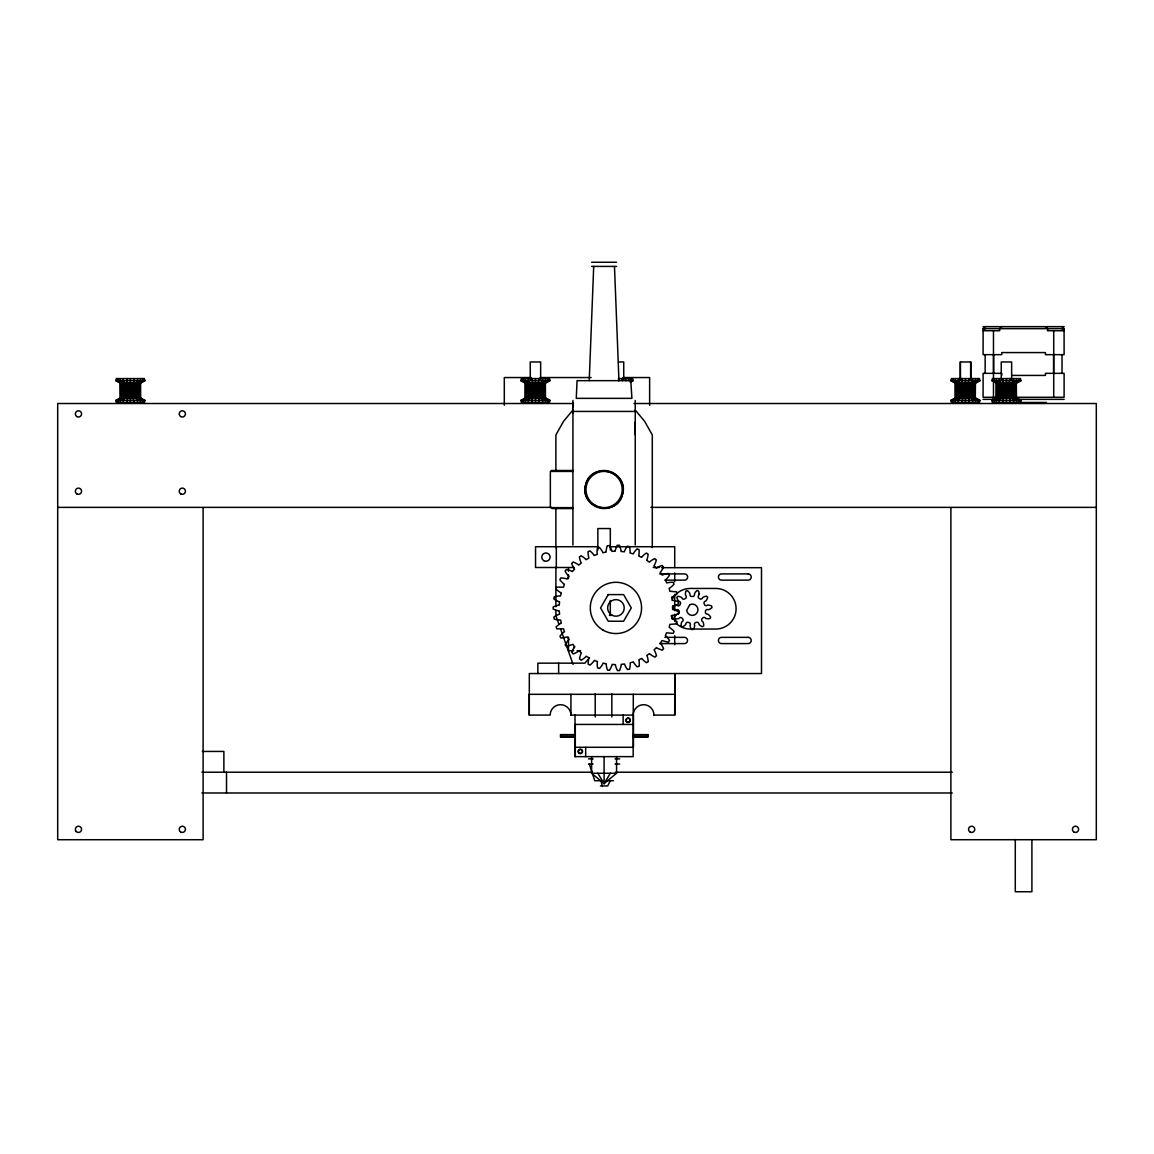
<?xml version="1.0" encoding="UTF-8"?>
<svg xmlns="http://www.w3.org/2000/svg" width="1154" height="1154" viewBox="0 0 1154 1154"><rect width="100%" height="100%" fill="white"/><g stroke="black" fill="none" stroke-linecap="round" stroke-linejoin="round"><path stroke-width="1.5" d="M125.555 398.318L125.57 382.739M126.752 398.318L126.767 382.739M127.228 398.318L127.243 382.739M131.21 398.318L131.224 382.739M134.023 378.584L133.172 398.318L134.023 402.472M133.561 398.318L133.575 382.739M530.609 398.318L530.624 382.739M531.806 398.318L531.821 382.739M532.282 398.318L532.297 382.739M536.264 398.318L536.278 382.739M539.077 402.472L538.226 382.739L539.077 378.584M538.615 398.318L538.629 382.739M572.932 413.161L572.932 410.074L563.57 421.268L555.896 434.928L555.896 470.486M572.932 407.708L572.932 403.424M635.248 434.928L635.248 421.902M960.59 398.318L960.604 382.739M961.787 398.318L961.801 382.739M962.263 398.318L962.277 382.739M966.244 398.318L966.259 382.739M969.057 402.472L968.206 382.739L969.057 378.584M968.595 398.318L968.61 382.739M1001.614 398.318L1001.614 382.739M1002.797 398.318L1002.812 382.739M1003.273 398.318L1003.302 382.739M1007.254 398.318L1007.269 382.739M1010.067 402.472L1009.216 382.739L1010.067 378.584M1009.606 398.318L1009.62 382.739M138.437 398.318L138.466 382.739M543.491 398.318L543.52 382.739M1014.481 398.318L1014.525 382.739M589.232 380.661L593.704 266.415M126.781 378.584L127.632 398.318L126.781 402.472M531.835 378.584L532.672 382.739L531.835 402.472M961.816 378.584L962.667 398.318L961.816 402.472M1002.826 378.584L1003.836 398.318M123.391 378.584L123.132 380.661L125.021 382.739M137.413 402.472L137.672 400.395L135.783 398.318M528.445 378.584L528.186 380.661L530.075 382.739L530.191 398.318L528.186 400.395L528.445 402.472M542.467 402.472L542.726 400.395L540.837 398.318L540.721 382.739L542.726 380.661L542.467 378.584M958.426 378.584L958.166 380.661L960.056 382.739M972.447 402.472L972.707 400.395L970.817 398.318M999.451 378.584L999.176 380.661L1001.081 382.739L1001.182 398.318L999.176 400.395L999.451 402.472M1013.457 402.472L1013.717 400.395L1011.827 398.318L1011.712 382.739L1013.717 380.661L1013.457 378.584M120.492 378.584L120.117 380.661L122.8 382.739M140.312 402.472L140.687 400.395L138.004 398.318M525.546 378.584L525.171 380.661L527.854 382.739M545.366 402.472L545.741 400.395L543.058 398.318M955.526 378.584L955.151 380.661L957.834 382.739M975.346 402.472L975.721 400.395L973.038 398.318M996.537 378.584L996.162 380.661L998.845 382.739M1016.357 402.472L1016.732 400.395L1014.049 398.318M118.271 378.584L117.809 380.661L121.098 382.739M142.533 402.472L142.995 400.395L139.706 398.318M523.325 378.584L522.863 380.661L526.152 382.739M547.587 402.472L548.049 400.395L544.76 398.318M953.305 378.584L952.843 380.661L956.132 382.739M977.568 402.472L978.029 400.395L974.741 398.318M994.315 378.584L993.854 380.661L997.143 382.739M1018.578 402.472L1019.04 400.395L1015.751 398.318M116.871 378.584L116.352 380.661L120.016 382.739M143.933 402.472L144.452 400.395L140.788 398.318M521.925 378.584L521.406 380.661L525.07 382.739M548.987 402.472L549.506 400.395L545.842 398.318M951.906 378.584L951.386 380.661L955.05 382.739M978.967 402.472L979.486 400.395L975.822 398.318M992.916 378.584L992.397 380.661L996.061 382.739M1019.977 402.472L1020.497 400.395L1016.833 398.318M115.862 380.661L116.395 378.584L144.409 378.584L144.942 380.661L141.149 382.739L119.655 382.739L115.862 380.661L144.942 380.661M144.942 400.395L144.409 402.472L116.395 402.472L115.862 400.395L119.655 398.318L141.149 398.318L144.942 400.395L115.862 400.395M520.916 380.661L521.449 378.584L549.463 378.584L549.996 380.661L546.203 382.739L524.709 382.739L520.916 380.661L549.996 380.661M549.996 400.395L549.463 402.472L521.449 402.472L520.916 400.395L524.709 398.318L546.203 398.318L549.996 400.395L520.916 400.395M950.896 380.661L951.43 378.584L979.443 378.584L979.977 380.661L976.183 382.739L954.69 382.739L950.896 380.661L979.977 380.661M979.977 400.395L979.443 402.472L951.43 402.472L950.896 400.395L954.69 398.318L976.183 398.318L979.977 400.395L950.896 400.395M991.906 380.661L992.44 378.584L1020.453 378.584L1020.987 380.661L1017.193 382.739L995.7 382.739L991.906 380.661L1020.987 380.661M1020.453 402.472L1020.987 400.395L1017.193 398.318L995.7 398.318L991.906 400.395L992.44 402.472L1046.447 402.472M574.649 646.803L572.889 644.336L566.455 646.485L565.215 644.841A24.768 24.768 0 0 1 566.657 642.417L567.407 641.379A11.497 11.497 0 0 1 568.951 639.677L567.595 636.95L560.916 638.061L559.95 636.229A24.768 24.768 0 0 1 561.753 634.065L562.662 633.157A11.497 11.497 0 0 1 564.465 631.728L563.57 628.829L556.791 628.843L556.127 626.882A24.768 24.768 0 0 1 558.262 625.035L559.301 624.285A11.497 11.497 0 0 1 561.306 623.16L560.642 620.001A11.497 11.497 0 0 1 558.219 619.9L556.949 619.727A24.768 24.768 0 0 1 554.194 619.078L553.862 617.044A24.768 24.768 0 0 1 556.257 615.558L557.411 614.995A11.497 11.497 0 0 1 559.575 614.202L559.301 610.913A11.497 11.497 0 0 1 557.036 610.48L555.81 610.105A24.768 24.768 0 0 1 553.213 609.038L553.199 606.961A24.768 24.768 0 0 1 555.81 605.893L557.036 605.518A11.497 11.497 0 0 1 559.286 605.085L559.546 601.782A11.497 11.497 0 0 1 557.396 601.003L556.242 600.441A24.768 24.768 0 0 1 553.833 598.955L554.165 596.921A24.768 24.768 0 0 1 556.906 596.272L558.175 596.099A11.497 11.497 0 0 1 560.483 596.027L561.363 592.925A11.497 11.497 0 0 1 559.257 591.699L558.219 590.963A24.768 24.768 0 0 1 556.084 589.117L556.733 587.155L563.513 587.155L564.393 584.256A11.497 11.497 0 0 1 562.589 582.828L561.681 581.919A24.768 24.768 0 0 1 559.863 579.755L560.83 577.923A24.768 24.768 0 0 1 563.628 578.183L564.897 578.414A11.497 11.497 0 0 1 567.09 579.077L568.85 576.293A11.497 11.497 0 0 1 567.306 574.591L566.556 573.552A24.768 24.768 0 0 1 565.114 571.129L566.354 569.485A24.768 24.768 0 0 1 569.081 570.177L570.292 570.61A11.497 11.497 0 0 1 572.355 571.619L574.533 569.153A11.497 11.497 0 0 1 573.278 567.22L572.701 566.08A24.768 24.768 0 0 1 571.663 563.455L573.163 562.027A24.768 24.768 0 0 1 575.745 563.152L576.87 563.772A11.497 11.497 0 0 1 578.731 565.099L581.299 563.008A11.497 11.497 0 0 1 580.361 560.916L579.972 559.69A24.753 24.753 0 0 1 579.38 556.935L581.082 555.752A24.753 24.753 0 0 1 583.434 557.295L584.443 558.089A11.497 11.497 0 0 1 586.088 559.69L588.944 558.031A11.497 11.497 0 0 1 588.367 555.81L588.179 554.54A24.753 24.753 0 0 1 588.021 551.727L589.896 550.847A24.753 24.753 0 0 1 591.988 552.737L592.853 553.675A11.497 11.497 0 0 1 594.209 555.536L597.296 554.353A11.497 11.497 0 0 1 597.08 552.074L597.094 550.79A24.768 24.768 0 0 1 597.397 547.977L599.388 547.4A24.768 24.768 0 0 1 601.147 549.607L601.854 550.674A11.497 11.497 0 0 1 602.893 552.723L606.124 552.059A11.497 11.497 0 0 1 606.283 549.766L606.499 548.511A24.768 24.768 0 0 1 607.249 545.784L609.312 545.539A24.768 24.768 0 0 1 610.682 547.991L611.216 549.16A11.497 11.497 0 0 1 611.908 551.352L615.212 551.208A11.497 11.497 0 0 1 615.731 548.972L616.164 547.761A24.768 24.768 0 0 1 617.332 545.207L619.395 545.279A24.768 24.768 0 0 1 620.362 547.934L620.693 549.16A11.497 11.497 0 0 1 621.04 551.439L624.314 551.828A11.497 11.497 0 0 1 625.194 549.708L625.8 548.583A24.768 24.768 0 0 1 627.372 546.231L629.406 546.65A24.768 24.768 0 0 1 629.94 549.419L630.055 550.689A11.497 11.497 0 0 1 630.026 552.982L633.214 553.906A11.497 11.497 0 0 1 634.411 551.944L635.19 550.934A24.753 24.753 0 0 1 637.123 548.871L639.056 549.607A24.768 24.768 0 0 1 639.128 552.42L639.056 553.704A11.497 11.497 0 0 1 638.667 555.968L641.653 557.382A11.497 11.497 0 0 1 643.139 555.637L644.091 554.757A24.768 24.768 0 0 1 646.312 553.04L648.101 554.064A24.768 24.768 0 0 1 647.74 556.863L647.452 558.118A11.497 11.497 0 0 1 646.702 560.281L649.428 562.157A11.497 11.497 0 0 1 651.173 560.671L652.241 559.964A24.768 24.768 0 0 1 654.722 558.623L656.323 559.935A24.753 24.753 0 0 1 655.515 562.633L655.039 563.816A11.497 11.497 0 0 1 653.943 565.835L656.323 568.129A11.497 11.497 0 0 1 658.299 566.946L659.468 566.412A24.768 24.768 0 0 1 662.122 565.489L663.507 567.032A24.768 24.768 0 0 1 662.266 569.557L661.603 570.653A11.497 11.497 0 0 1 660.203 572.485L662.194 575.125A11.497 11.497 0 0 1 664.329 574.274L665.555 573.927A24.768 24.768 0 0 1 668.339 573.451L669.45 575.197A24.768 24.768 0 0 1 667.82 577.49L666.983 578.471A11.497 11.497 0 0 1 665.31 580.044L666.853 582.958A11.497 11.497 0 0 1 669.089 582.467L670.373 582.337A24.768 24.768 0 0 1 673.186 582.294L673.994 584.198A24.768 24.768 0 0 1 672.032 586.218L671.051 587.04A11.497 11.497 0 0 1 669.147 588.324L669.796 591.281L676.561 591.814L677.052 593.82A24.768 24.768 0 0 1 674.787 595.493L673.676 596.156A11.497 11.497 0 0 1 671.599 597.108L672.133 600.368A11.497 11.497 0 0 1 674.412 600.614L675.667 600.888A24.768 24.768 0 0 1 678.35 601.753L678.523 603.816A24.768 24.768 0 0 1 676.013 605.1L674.816 605.576A11.497 11.497 0 0 1 672.609 606.182L672.609 609.485A11.497 11.497 0 0 1 674.83 610.091L676.013 610.567A24.768 24.768 0 0 1 678.538 611.836L678.364 613.899A24.768 24.768 0 0 1 675.681 614.765L674.441 615.053A11.497 11.497 0 0 1 672.147 615.298L671.628 618.558A11.497 11.497 0 0 1 673.72 619.51L674.816 620.174A24.768 24.768 0 0 1 677.095 621.833L676.605 623.838L669.839 624.401L669.19 627.358A11.497 11.497 0 0 1 671.109 628.627L672.09 629.464A24.768 24.768 0 0 1 674.066 631.469L673.258 633.373L666.507 632.825L665.382 635.652A11.497 11.497 0 0 1 667.07 637.21L667.906 638.191A24.768 24.768 0 0 1 669.536 640.484L668.426 642.23L661.992 640.585L660.304 643.225A11.497 11.497 0 0 1 661.704 645.043L662.367 646.139A24.768 24.768 0 0 1 663.622 648.663L662.252 650.221L658.415 648.764A11.497 11.497 0 0 1 656.438 647.596L654.058 649.89A11.497 11.497 0 0 1 655.155 651.909L655.645 653.092A24.768 24.768 0 0 1 656.467 655.789L654.866 657.102A24.768 24.768 0 0 1 652.385 655.76L651.318 655.054A11.497 11.497 0 0 1 649.543 653.582L646.831 655.458A11.497 11.497 0 0 1 647.596 657.621L647.884 658.876A24.768 24.768 0 0 1 648.259 661.675L646.471 662.713A24.768 24.768 0 0 1 644.235 660.982L643.297 660.117A11.497 11.497 0 0 1 641.783 658.386L638.811 659.799A11.497 11.497 0 0 1 639.215 662.064L639.287 663.348A24.753 24.753 0 0 1 639.215 666.161L637.282 666.897A24.768 24.768 0 0 1 635.349 664.848L634.57 663.838A11.497 11.497 0 0 1 633.358 661.877L630.185 662.8A11.497 11.497 0 0 1 630.214 665.093L630.098 666.377A24.768 24.768 0 0 1 629.565 669.147L627.545 669.551A24.768 24.768 0 0 1 625.973 667.228L625.353 666.103A11.497 11.497 0 0 1 624.473 663.968L621.198 664.372A11.497 11.497 0 0 1 620.866 666.651L620.535 667.892A24.768 24.768 0 0 1 619.568 670.532L617.505 670.618A24.768 24.768 0 0 1 616.323 668.065L615.89 666.853A11.497 11.497 0 0 1 615.37 664.617L612.154 664.372A11.497 11.497 0 0 1 611.375 666.68L610.855 667.849A24.768 24.768 0 0 1 609.485 670.315L607.422 670.07A24.768 24.768 0 0 1 606.672 667.344L606.441 666.089A11.497 11.497 0 0 1 606.283 663.795L603.052 663.146A11.497 11.497 0 0 1 602.013 665.194L601.306 666.262A24.768 24.768 0 0 1 599.561 668.469L597.57 667.892A24.768 24.768 0 0 1 597.253 665.093L597.238 663.81A11.497 11.497 0 0 1 597.44 661.53L594.353 660.362A11.497 11.497 0 0 1 592.997 662.208L592.132 663.161A24.768 24.768 0 0 1 590.055 665.065L588.179 664.17A24.768 24.768 0 0 1 588.324 661.357L588.511 660.088A11.497 11.497 0 0 1 589.088 657.867L586.218 656.222A11.497 11.497 0 0 1 584.588 657.838L583.578 658.631A24.753 24.753 0 0 1 581.227 660.175L579.524 658.992A24.768 24.768 0 0 1 580.116 656.237L580.491 655.01A11.497 11.497 0 0 1 581.414 652.919L578.861 650.827A11.497 11.497 0 0 1 576.986 652.154L575.86 652.789A24.753 24.753 0 0 1 573.293 653.929L571.793 652.5A24.768 24.768 0 0 1 572.817 649.875L573.394 648.721A11.497 11.497 0 0 1 574.649 646.803L573.769 648.058M610.322 780.724L607.725 785.917L600.455 785.917M591.613 756.635L591.613 773.252L604.09 783.638L610.336 773.252M589.521 657.621L584.905 663.161L537.865 663.161L537.865 673.547M135.783 382.739L137.672 380.661L137.413 378.584M125.021 398.318L123.132 400.395L123.391 402.472M970.817 382.739L972.707 380.661L972.447 378.584M960.056 398.318L958.166 400.395L958.426 402.472M985.17 328.659L983.107 330.736L999.71 330.736L999.479 328.659L1001.787 326.654M1062.026 326.654L1064.089 328.659L1064.103 354.653L1045.409 354.653L1045.409 352.576L1001.787 352.576L1001.787 354.653L983.093 354.653L983.107 328.659L985.17 326.654M597.844 773.252L604.09 783.638L616.568 773.252L616.568 756.635M138.004 382.739L140.687 380.661L140.312 378.584M122.8 398.318L120.117 400.395L120.492 402.472M543.058 382.739L545.741 380.661L545.366 378.584M973.038 382.739L975.721 380.661L975.346 378.584M957.834 398.318L955.151 400.395L955.526 402.472M1014.049 382.739L1016.732 380.661L1016.357 378.584M998.845 398.318L996.162 400.395L996.537 402.472M139.706 382.739L142.995 380.661L142.533 378.584M121.098 398.318L117.809 400.395L118.271 402.472M544.76 382.739L548.049 380.661L547.587 378.584M526.152 398.318L522.863 400.395L523.325 402.472M974.741 382.739L978.029 380.661L977.568 378.584M956.132 398.318L952.843 400.395L953.305 402.472M1015.751 382.739L1019.04 380.661L1018.578 378.584M997.143 398.318L993.854 400.395L994.315 402.472M140.788 382.739L144.452 380.661L143.933 378.584M120.016 398.318L116.352 400.395L116.871 402.472M545.842 382.739L549.506 380.661L548.987 378.584M525.07 398.318L521.406 400.395L521.925 402.472M630.142 382.046L632.594 380.661L632.075 378.584M975.822 382.739L979.486 380.661L978.967 378.584M955.05 398.318L951.386 400.395L951.906 402.472M1016.833 382.739L1020.497 380.661L1019.977 378.584M996.061 398.318L992.397 400.395L992.916 402.472M630.56 382.046L633.084 380.661L632.551 378.584L618.544 378.584L618.544 380.661M591.627 262.261L616.553 262.261M591.627 266.415L616.553 266.415M983.006 326.654L1064.19 326.654M983.107 328.659L1064.089 328.659M618.544 361.967L623.737 361.967L623.737 379.277M1012.26 375.425L1045.409 375.425L1045.409 373.348L1064.103 373.348L1064.103 397.279L1016.515 397.279M531.128 377.546L504.298 377.546L504.298 405.242M540.058 377.546L591.122 377.546M622.771 377.546L649.63 377.546L649.63 405.242M633.084 380.661L577.058 380.661L576.279 398.361L631.902 398.361L630.675 378.584M997.027 397.279L983.093 397.279L983.093 373.348L1001.787 373.348L1001.787 375.425M983.006 399.356L993.479 399.356L993.479 330.736M1016.515 399.356L1064.19 399.356M991.906 400.395L1020.987 400.395M573.437 403.511L57.7 403.511L57.7 839.723L203.104 839.723L203.104 508.048M633.979 403.511L1096.3 403.511L1096.3 839.723L950.896 839.723L950.896 508.048M572.932 411.43L635.248 411.43M551.295 470.486L572.932 470.486M572.932 471.423L550.357 471.423L550.357 507.63L572.932 507.63M57.7 507.371L551.756 507.371M650.928 507.371L1096.3 507.371M552.175 508.553L572.932 508.553M597.801 546.722L535.543 546.722L535.543 567.494L574.259 567.494M610.134 546.722L674.715 546.722L674.715 567.494M653.193 567.494L659.136 567.494M661.415 567.681L761.496 567.681L761.496 673.547L529.311 673.547L529.311 715.091M659.699 573.913L684.524 573.913A3.116 3.116 0 0 1 687.64 577.029A3.116 3.116 0 0 1 684.524 580.145L665.021 580.145M609.399 615.385L611.836 615.385M664.906 637.354L684.409 637.354A3.116 3.116 0 0 1 687.524 640.47A3.116 3.116 0 0 1 684.409 643.586L659.598 643.586M573.682 650.697L568.489 650.697L568.489 637.311M577.144 650.697L580.606 650.697M529.311 694.319L674.787 694.319M529.239 694.319L529.239 715.091L550.155 715.091A10.386 10.386 0 0 1 560.541 704.705A10.386 10.386 0 0 1 570.927 715.091L633.459 715.091L633.459 747.287L575.298 747.287M653.871 715.091L674.787 715.091L674.787 673.547L674.715 715.091M633.171 715.091L633.243 715.091A10.314 10.314 0 0 1 643.629 704.705A10.314 10.314 0 0 1 653.943 715.091M633.459 724.438L575.298 724.438L575.298 756.635M575.009 734.608L560.469 734.608L560.469 737.103L575.009 737.103M633.459 734.608L648 734.608L648 737.103L633.459 737.103M575.298 734.824L560.757 734.824L560.757 736.901L575.298 736.901M633.171 734.824L647.711 734.824L647.711 735.805M633.171 736.901L647.711 736.843M202.383 751.442L223.876 751.442L223.876 772.214M588.511 758.885L593.069 758.885M615.111 758.885L619.669 758.885M588.511 764.049L593.069 764.049M615.111 764.049L619.669 764.049M201.878 772.214L592.276 772.214M615.5 772.214L952.266 772.214M591.613 773.252L616.568 773.252M602.475 780.724L594.743 780.724L589.348 764.049M605.706 780.724L613.438 780.724M201.878 792.986L952.266 792.986M1045.409 326.654L1047.717 328.659L1047.486 330.736L1064.089 330.736L1062.026 328.659M635.248 410.074L644.61 421.268L652.284 434.928L652.284 547.688M558.868 624.098L555.896 615.702L555.896 610.336M560.642 629.132L573.105 664.415M600.974 780.724L602.273 785.917M628.454 378.584L628.829 380.661M525.546 402.472L525.171 400.395L527.854 398.318L527.666 382.739M625.555 378.584L625.814 380.661M1002.826 402.472L1003.547 382.739M622.165 378.584L622.309 380.661M614.476 266.415L618.948 380.661M993.406 397.279L993.479 399.356M1007.788 382.739L1007.817 398.318M966.764 382.739L966.807 398.318M536.783 382.739L536.826 398.318M131.729 382.739L131.772 398.318M1015.982 382.739L1015.996 398.318M1014.222 382.739L1014.236 398.318M1010.716 382.739L1010.731 398.318M1010.082 382.739L1010.096 398.318M1005.624 382.739L1005.639 398.318M1005.293 382.739L1005.293 398.318M998.657 382.739L998.672 398.318M997.229 382.739L997.244 398.318M975.462 382.739L975.289 398.318M974.971 382.739L974.986 398.318M973.211 382.739L973.226 398.318M969.706 382.739L969.721 398.318M969.071 382.739L969.086 398.318M964.614 382.739L964.629 398.318M964.282 382.739L964.282 398.318M957.647 382.739L957.661 398.318M957.243 393.125L957.229 382.739L957.373 398.318L957.128 382.739M544.991 382.739L545.005 398.318M543.231 382.739L543.245 398.318M541.543 382.739L541.558 398.318M539.726 382.739L539.74 398.318M539.091 382.739L539.106 398.318M534.634 382.739L534.648 398.318M534.302 382.739L534.302 398.318M139.937 382.739L139.951 398.318M138.177 382.739L138.191 398.318M136.504 398.318L136.489 382.739L136.691 398.318M134.672 382.739L134.686 398.318M134.037 382.739L134.052 398.318M129.58 382.739L129.594 398.318M129.248 382.739L129.248 398.318M122.612 382.739L122.627 398.318M1062.026 354.653L1062.026 373.348M1053.717 330.736L1053.717 397.279M1053.588 354.653L1053.588 373.348M1031.907 839.549L1031.907 891.739L1015.289 891.739L1015.289 839.549M1016.486 398.318L1016.285 382.739M1015.26 398.318L1015.203 382.739L1014.957 398.318M1013.529 382.739L1013.529 398.318M1013.198 382.739L1013.198 398.318M1012.909 382.739L1012.909 398.318M1012.736 382.739L1012.375 398.318M1011.64 379.277L1011.64 361.967L1001.254 361.967L1001.254 379.277M1011.524 382.739L1011.524 398.318M1011.279 382.739L1011.279 398.318M1010.414 382.739L1010.414 398.318M1009.851 382.739L1009.851 398.318M1009.346 382.739L1009.346 398.318M1009.058 382.739L1009.159 398.318M1008.899 382.739L1008.899 398.318M1007.601 382.739L1007.601 398.318M1007.024 382.739L1007.024 398.318M1006.721 382.739L1006.721 398.318M1006.447 378.584L1006.447 402.472M1006.173 382.739L1006.173 398.318M1005.87 382.739L1005.87 398.318M1005.076 382.739L1005.076 398.318M1004.009 382.739L1004.009 398.318M1003.042 382.739L1003.042 398.318M1002.48 382.739L1002.48 398.318M1002.162 382.739L1002.162 398.318M1001.384 382.739L1001.384 398.318M1000.504 382.739L1000.518 398.318M1000.157 382.739L1000.157 398.318M999.984 382.739L999.984 398.318M999.696 382.739L999.696 398.318M999.35 382.739L999.35 398.318M998.383 382.739L998.383 398.318M997.936 382.739L997.936 398.318M996.912 382.739L996.912 398.318M996.667 382.739L996.551 398.318M993.608 354.653L993.608 373.348M985.155 354.653L985.155 373.348M975.217 382.739L975.217 398.318M974.64 382.739L974.654 398.318M974.091 382.739L974.164 398.318M973.947 382.739L973.947 398.318M972.519 382.739L972.519 398.318M972.187 382.739L972.187 398.318M971.726 382.739L971.899 398.318M971.365 382.739L971.365 398.318M970.831 379.277L970.831 361.967L960.243 361.967L960.243 379.277M970.629 361.967L970.629 379.277M970.702 382.739L970.5 398.318M970.269 382.739L970.269 398.318M969.403 382.739L969.403 398.318M968.841 382.739L968.841 398.318M968.336 382.739L968.336 398.318M968.134 398.318L968.134 382.739L967.889 398.318M966.59 382.739L966.59 398.318M966.013 382.739L966.013 398.318M965.71 382.739L965.71 398.318M965.436 378.584L965.436 402.472M965.162 382.739L965.162 398.318M964.859 382.739L964.859 398.318M964.066 382.739L964.066 398.318M962.825 382.739L962.984 398.318M962.537 382.739L962.537 398.318M962.032 382.739L962.032 398.318M961.47 382.739L961.47 398.318M961.152 382.739L961.152 398.318M960.445 361.967L960.445 379.277M960.171 382.739L960.373 398.318M959.493 382.739L959.508 398.318M958.974 382.739L959.147 398.318M958.685 382.739L958.685 398.318M958.339 382.739L958.339 398.318M956.926 382.739L956.781 398.318L956.608 382.739M955.901 382.739L955.901 398.318M955.656 382.739L955.584 398.318M674.715 572.889L674.715 581.876M674.715 594.454L674.715 610.639M674.715 614.231L674.715 621.415M674.715 635.796L674.715 644.783M635.248 400.438L635.248 545.063M633.301 694.319L633.171 756.635L575.009 756.635L575.009 715.091M623.146 715.091L623.146 724.438M611.836 693.785L611.836 716.951M610.322 550.112L610.322 528.546L597.859 528.546L597.859 550.112M610.322 600.397L610.322 614.779M604.09 756.635L604.09 783.638M595.219 693.785L595.219 716.951M585.684 747.287L585.684 756.635M572.932 400.438L572.932 545.063M570.927 694.319L570.927 715.091M568.489 567.681L568.489 571.216M568.489 574.75L568.489 578.63M558.637 663.161L558.637 673.547M556.315 546.722L556.315 567.494M555.896 508.553L555.896 547.847M555.896 567.479L555.896 606.773M545.496 398.318L545.352 382.739M542.539 382.739L542.539 398.318M542.207 382.739L542.207 398.318M541.918 382.739L541.918 398.318M541.601 382.739L541.745 398.318M541.385 382.739L541.385 398.318M540.649 379.277L540.649 361.967L530.263 361.967L530.263 379.277M540.519 382.739L540.519 398.318M540.288 382.739L540.288 398.318M539.423 382.739L539.423 398.318M538.86 382.739L538.86 398.318M538.355 382.739L538.355 398.318M538.067 382.739L538.153 398.318M537.908 382.739L537.908 398.318M536.61 382.739L536.61 398.318M536.033 382.739L536.033 398.318M535.73 382.739L535.73 398.318M535.456 378.584L535.456 402.472M535.182 382.739L535.182 398.318M534.879 382.739L534.879 398.318M534.086 382.739L534.086 398.318M533.004 382.739L533.004 398.318M532.845 382.739L532.686 398.318M532.052 382.739L532.052 398.318M531.489 382.739L531.489 398.318M531.172 382.739L531.172 398.318M530.393 382.739L530.393 398.318M529.527 382.739L529.513 398.318M529.167 382.739L529.167 398.318M528.994 382.739L528.994 398.318M528.705 382.739L528.705 398.318M528.359 382.739L528.359 398.318M527.392 382.739L527.392 398.318M526.801 382.739L526.7 398.318L526.628 382.739M525.921 382.739L525.921 398.318M525.618 382.739L525.56 398.318M226.516 772.214L226.516 792.986M139.216 382.739L139.129 398.318M139.057 382.739L139.057 398.318M137.485 382.739L137.485 398.318M137.153 382.739L137.153 398.318M136.864 382.739L136.864 398.318M136.331 382.739L136.331 398.318M135.667 382.739L135.667 398.318M135.465 382.739L135.465 398.318M135.234 382.739L135.234 398.318M134.369 382.739L134.369 398.318M133.806 382.739L133.806 398.318M133.301 382.739L133.099 398.318L133.013 382.739M132.854 382.739L132.854 398.318M131.556 382.739L131.556 398.318M130.979 382.739L130.979 398.318M130.676 382.739L130.676 398.318M130.402 378.584L130.402 402.472M130.128 382.739L130.128 398.318M129.825 382.739L129.825 398.318M129.032 382.739L129.032 398.318M127.95 382.739L127.95 398.318M127.503 382.739L127.503 398.318M126.998 382.739L126.998 398.318M126.435 382.739L126.435 398.318M126.118 382.739L126.118 398.318M125.339 382.739L125.339 398.318M125.137 382.739L125.137 398.318M124.459 382.739L124.473 398.318M124.113 382.739L124.113 398.318M123.94 382.739L123.94 398.318M123.651 382.739L123.651 398.318M123.305 382.739L123.305 398.318M122.338 382.739L122.338 398.318M121.574 382.739L121.646 398.318M120.867 382.739L120.867 398.318M120.622 382.739L120.622 398.318M625.973 719.735A2.077 2.077 0 0 1 629.175 718.581A2.077 2.077 0 0 1 629.175 721.986A2.077 2.077 0 0 1 625.973 720.817M675.898 623.102A20.296 20.296 0 0 0 690.251 629.045L715.797 629.045A20.296 20.296 0 0 0 736.093 608.749A20.296 20.296 0 0 0 715.797 588.453L690.251 588.453A20.296 20.296 0 0 0 672.667 598.594M672.667 618.89A20.296 20.296 0 0 1 671.181 615.688M124.271 382.739L124.257 398.318L124.315 382.739M529.325 382.739L529.354 398.318L529.311 382.739M959.306 382.739L959.291 398.318L959.349 382.739M973.644 382.739L973.63 398.318L973.644 382.739M1000.316 382.739L1000.345 398.318L1000.302 382.739M973.5 382.739L973.471 398.318L973.5 382.739M699.035 594.151L699.007 594.584A1.991 1.991 0 0 1 698.834 595.32A1.933 1.933 0 0 0 698.66 598.046L700.204 599.027A1.933 1.933 0 0 0 702.598 597.7A1.991 1.991 0 0 1 703.19 597.238L703.565 597.036A9.044 9.044 0 0 1 706.652 596.156L707.676 597.325A9.044 9.044 0 0 1 706.392 600.268L706.133 600.614A1.991 1.991 0 0 1 705.599 601.133A1.933 1.933 0 0 0 703.969 603.34L704.748 604.999A1.933 1.933 0 0 0 707.474 605.186A1.991 1.991 0 0 1 708.224 605.114L708.643 605.143A9.044 9.044 0 0 1 711.729 606.066L711.96 607.61A9.044 9.044 0 0 1 709.277 609.384L708.888 609.543A1.991 1.991 0 0 1 708.152 609.687A1.933 1.933 0 0 0 705.584 610.668L705.339 612.471A1.933 1.933 0 0 0 707.532 614.101A1.991 1.991 0 0 1 708.195 614.462L708.542 614.707A9.044 9.044 0 0 1 710.633 617.145L709.998 618.573A9.044 9.044 0 0 1 706.782 618.631L706.363 618.53A1.991 1.991 0 0 1 705.657 618.27A1.933 1.933 0 0 0 702.988 617.693L701.791 619.092A1.933 1.933 0 0 0 702.757 621.645A1.991 1.991 0 0 1 703.132 622.309L703.291 622.698A9.044 9.044 0 0 1 703.724 625.886L702.411 626.737A9.044 9.044 0 0 1 699.685 625.05L699.382 624.747A1.991 1.991 0 0 1 698.935 624.141A1.933 1.933 0 0 0 696.987 622.208L695.242 622.742A1.933 1.933 0 0 0 694.665 625.41A1.991 1.991 0 0 1 694.621 626.16L694.535 626.579A9.044 9.044 0 0 1 693.193 629.493L691.621 629.507A9.044 9.044 0 0 1 690.251 626.608L690.15 626.189A1.991 1.991 0 0 1 690.106 625.439A1.933 1.933 0 0 0 689.515 622.771L687.755 622.251A1.933 1.933 0 0 0 685.822 624.199A1.991 1.991 0 0 1 685.375 624.819L685.087 625.122A9.044 9.044 0 0 1 682.375 626.838L681.062 626.002A9.044 9.044 0 0 1 681.451 622.814L681.61 622.41A1.991 1.991 0 0 1 681.971 621.761A1.933 1.933 0 0 0 682.923 619.193L681.711 617.808A1.933 1.933 0 0 0 679.042 618.4A1.991 1.991 0 0 1 678.336 618.674L677.917 618.775A9.044 9.044 0 0 1 674.715 618.746L674.051 617.332A9.044 9.044 0 0 1 676.114 614.88L676.46 614.62A1.991 1.991 0 0 1 677.124 614.26A1.933 1.933 0 0 0 679.302 612.615L679.028 610.798A1.933 1.933 0 0 0 676.46 609.86A1.991 1.991 0 0 1 675.725 609.701L675.321 609.572A9.044 9.044 0 0 1 672.638 607.812L672.854 606.268A9.044 9.044 0 0 1 675.912 605.302L676.345 605.287A1.991 1.991 0 0 1 677.095 605.331A1.933 1.933 0 0 0 679.821 605.129L680.572 603.455A1.933 1.933 0 0 0 678.927 601.277A1.991 1.991 0 0 1 678.379 600.744L678.119 600.412A9.044 9.044 0 0 1 676.807 597.483L677.816 596.301A9.044 9.044 0 0 1 680.918 597.152L681.293 597.354A1.991 1.991 0 0 1 681.884 597.815A1.933 1.933 0 0 0 684.308 599.114L685.837 598.118A1.933 1.933 0 0 0 685.62 595.377A1.991 1.991 0 0 1 685.462 594.656L685.418 594.223A9.044 9.044 0 0 1 685.894 591.05L687.395 590.603A9.044 9.044 0 0 1 689.529 592.997L689.731 593.372A1.991 1.991 0 0 1 689.991 594.079A1.933 1.933 0 0 0 691.318 596.474L693.15 596.459A1.933 1.933 0 0 0 694.448 594.05A1.991 1.991 0 0 1 694.708 593.344L694.91 592.968A9.044 9.044 0 0 1 697.016 590.559L698.516 590.992A9.044 9.044 0 0 1 699.035 594.151M585.698 484.593C578.486 507.976 617.044 518.305 622.482 494.446C629.695 471.063 591.136 460.734 585.698 484.593M689.818 604.682L686.702 610.379A5.64 5.64 0 0 0 693.568 615.241A5.64 5.64 0 0 0 697.622 607.855A5.64 5.64 0 0 0 689.818 604.682M608.245 594.598L600.556 607.913L608.245 621.227L623.607 621.227L631.296 607.913L623.607 594.598L608.245 594.598M748.109 573.913L721.524 573.913A3.116 3.116 0 0 0 718.408 577.029A3.116 3.116 0 0 0 721.524 580.145L748.109 580.145A3.116 3.116 0 0 0 751.225 577.029A3.116 3.116 0 0 0 748.109 573.913M748.109 637.354L721.524 637.354A3.116 3.116 0 0 0 718.408 640.47A3.116 3.116 0 0 0 721.524 643.586L748.109 643.586A3.116 3.116 0 0 0 751.225 640.47A3.116 3.116 0 0 0 748.109 637.354M629.305 718.48L628.815 718.278A2.077 2.077 0 0 0 626.218 720.644A2.077 2.077 0 0 0 629.464 721.986A2.077 2.077 0 0 0 629.305 718.48M579.957 753.447L579.452 753.23A2.077 2.077 0 0 1 579.308 749.739A2.077 2.077 0 0 1 582.539 751.081A2.077 2.077 0 0 1 579.957 753.447M998.253 398.318L998.253 382.739L998.138 398.318M996.421 398.318L996.407 382.739L996.407 398.318M971.538 398.318L971.524 382.739L971.581 398.318M955.411 398.318L955.397 382.739L955.541 398.318M525.431 398.318L525.416 382.739L525.416 398.318M140.442 398.318L140.427 382.739L140.442 398.318M140.254 398.318L140.24 382.739L140.298 398.318M120.377 398.318L120.362 382.739L120.506 398.318M997.72 398.318L997.691 382.739L997.619 398.318M544.27 398.318L544.27 382.739L544.183 398.318M180.774 493.912A3.116 3.116 0 0 0 185.448 491.215A3.116 3.116 0 0 0 180.774 488.517A3.116 3.116 0 0 0 180.774 493.912M76.914 493.912A3.116 3.116 0 0 0 81.588 491.215A3.116 3.116 0 0 0 76.914 488.517A3.116 3.116 0 0 0 76.914 493.912M76.914 416.594A3.116 3.116 0 0 0 81.588 413.897A3.116 3.116 0 0 0 76.914 411.199A3.116 3.116 0 0 0 76.914 416.594M180.774 416.594A3.116 3.116 0 0 0 185.448 413.897A3.116 3.116 0 0 0 180.774 411.199A3.116 3.116 0 0 0 180.774 416.594M579.164 753.23A2.077 2.077 0 0 0 582.28 751.442A2.077 2.077 0 0 0 579.164 749.638A2.077 2.077 0 0 0 579.164 753.23M611.779 615.111A8.309 8.309 0 0 0 624.242 607.913A8.309 8.309 0 0 0 611.779 600.715A8.309 8.309 0 0 0 611.779 615.111M603.109 630.127A25.648 25.648 0 0 0 641.566 607.913A25.648 25.648 0 0 0 603.109 585.713A25.648 25.648 0 0 0 603.109 630.127M590.632 502.985A19.041 19.041 0 0 0 622.482 494.446A19.041 19.041 0 0 0 599.157 471.135A19.041 19.041 0 0 0 590.632 502.985M595.031 505.207A18.103 18.103 0 0 0 622.194 489.527A18.103 18.103 0 0 0 595.031 473.847A18.103 18.103 0 0 0 595.031 505.207M543.851 560.714A4.154 4.154 0 0 0 550.083 557.108A4.154 4.154 0 0 0 543.851 553.516A4.154 4.154 0 0 0 543.851 560.714M1073.653 831.818A3.116 3.116 0 0 0 1078.615 829.712A3.116 3.116 0 0 0 1074.316 826.466A3.116 3.116 0 0 0 1073.653 831.818M970.11 832.034A3.116 3.116 0 0 0 974.784 829.337A3.116 3.116 0 0 0 970.11 826.639A3.116 3.116 0 0 0 970.11 832.034M180.457 831.818A3.116 3.116 0 0 0 185.419 829.712A3.116 3.116 0 0 0 181.12 826.466A3.116 3.116 0 0 0 180.457 831.818M76.265 831.529A3.116 3.116 0 0 0 81.487 830.144A3.116 3.116 0 0 0 77.664 826.322A3.116 3.116 0 0 0 76.265 831.529"/></g></svg>
